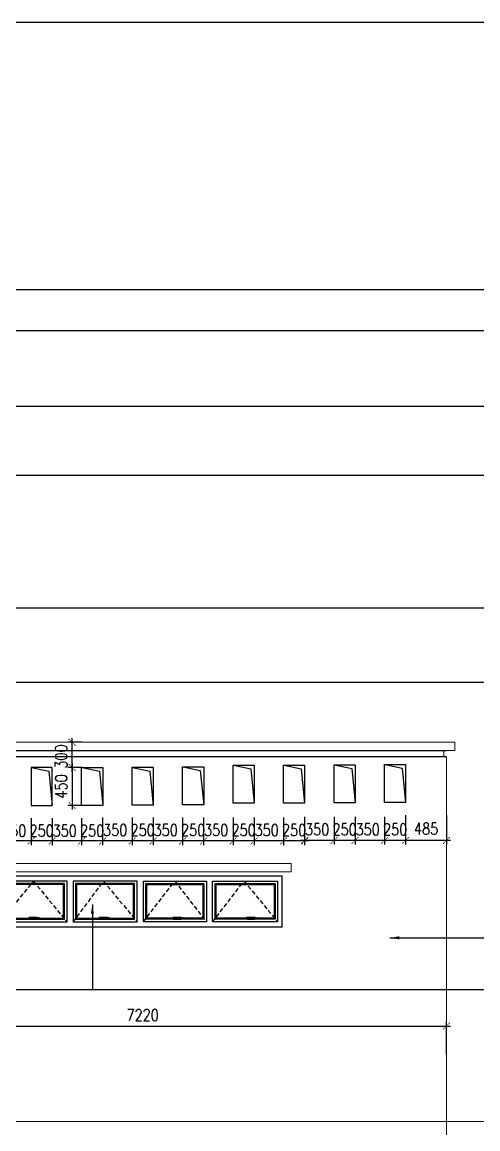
# Model space of a CAD drawing. Header units: millimetres. Extents: x -34806 to 662668, y 63228 to 99452.
# Drawn here: x 340167 to 345583, y 77003 to 90138 of the extents above; entities that cross this region are included whole.
import ezdxf

# ---------------------------------------------------------------- set-up
doc = ezdxf.new("R2010")
doc.units = ezdxf.units.MM
doc.header["$LTSCALE"] = 200
doc.header["$MEASUREMENT"] = 0
doc.header["$PDMODE"] = 3
doc.header["$PDSIZE"] = 50
doc.linetypes.add('HIDDEN', pattern=[0.375, 0.25, -0.125])
doc.layers.get('0').update_dxf_attribs({"color": 95, "linetype": 'CONTINUOUS'})
doc.layers.get('DEFPOINTS').update_dxf_attribs({"linetype": 'CONTINUOUS'})
for name, color, linetype in [('DIM', 1, 'CONTINUOUS'), ('TPTA-Text', 253, 'CONTINUOUS'), ('TPTA-Virtural', 253, 'CONTINUOUS'), ('wood', 254, 'CONTINUOUS')]:
    doc.layers.add(name, color=color, linetype=linetype)
doc.layers.add('hatch', color=251, linetype='CONTINUOUS', lineweight=5)
doc.layers.add('thay', color=7, linetype='CONTINUOUS', lineweight=18)
doc.styles.add('RomanS', font='romans.shx', dxfattribs={"width": 0.8})
doc.dimstyles.new('D1', dxfattribs={"dimtxt": 140, "dimasz": 80, "dimexe": 50, "dimexo": 0, "dimgap": 60, "dimtad": 1, "dimdec": 0, "dimzin": 0, "dimdsep": 46, "dimtxsty": 'RomanS', "dimblk1": 'ARCHTICK', "dimblk2": 'ARCHTICK', "dimsah": 1, "dimcen": 100, "dimdle": 50, "dimclrt": 7, "dimadec": 0, "dimazin": 0, "dimtfac": 0.005, "dimtdec": 0, "dimtix": 1, "dimtofl": 0, "dimtmove": 2, "dimatfit": 3, "dimldrblk": 'ARCHTICK', "dimfxl": 1, "dimtvp": 0.8, "dimtolj": 1, "dimtzin": 0, "dimarcsym": 0})
doc.dimstyles.new('DIM-A3', dxfattribs={"dimscale": 0, "dimtxt": 160, "dimasz": 110, "dimexe": 110, "dimexo": 0, "dimgap": 110, "dimtad": 1, "dimdec": 0, "dimdsep": 46, "dimtxsty": 'RomanS', "dimblk1": 'ARCHTICK', "dimblk2": 'ARCHTICK', "dimsah": 1, "dimcen": 0.09, "dimdle": 110, "dimclrd": 256, "dimclre": 256, "dimclrt": 14, "dimadec": 0, "dimazin": 0, "dimtfac": 1, "dimtdec": 0, "dimtix": 1, "dimtmove": 2, "dimatfit": 3, "dimfxl": 110, "dimtolj": 1, "dimarcsym": 0})

# ---------------------------------------------------------------- blocks, each defined once
blk = doc.blocks.new('tn')
at = {"layer": 'wood', "ltscale": 0.5}
for p, q in [((65304, -42411), (65304, -42423)), ((65304, -42423), (65305, -42426)), ((65316, -42423), (65314, -42426)), ((65316, -42411), (65316, -42423)), ((65305, -42427), (65305, -42482)), ((65314, -42427), (65314, -42482))]:
    blk.add_line(p, q, dxfattribs=at)
for points in [[(65300, -42367), (65300, -42457)], [(65319, -42417), (65319, -42367)], [(65319, -42457), (65319, -42417)]]:
    blk.add_lwpolyline(points, dxfattribs=at)
blk.add_circle((65310, -42411), 1.75, dxfattribs=at)
for centre, radius, start, end in [((65310, -42367), 9.61, 0, 180), ((65310, -42411), 8.28, 318.259, 221.741), ((65310, -42411), 8.28, 48.259, 221.741), ((65310, -42411), 6.18, 0, 180), ((65305, -42423), 1.2, 180, 207.1927), ((65315, -42423), 1.2, 332.8073, 0), ((65310, -42457), 9.61, 180, 243.1549), ((65304, -42427), 1.2, 0, 27.1927), ((65310, -42482), 4.34, 180, 0), ((65315, -42427), 1.2, 152.8073, 180), ((65310, -42457), 9.61, 296.8451, 0)]:
    blk.add_arc(centre, radius, start, end, dxfattribs=at)
blk = doc.blocks.new('_ArchTick')
at = {"layer": 'DIM', "color": 150}
blk.add_lwpolyline([(0.5, 0.5, 0.133, 0, 0), (0, 0, 0, 0.133, 0), (-0.5, -0.5, 0.133, 0.133, 0)], format="xyseb", dxfattribs=at)
blk = doc.blocks.new('*D456')
at = {"layer": 'DEFPOINTS', "color": 0}
for p in [(342074, 80699), (342324, 80699), (342074, 80420)]:
    blk.add_point(p, dxfattribs=at)
at = {"layer": 'DIM', "color": 0, "lineweight": -2}
for p, q in [((342074, 80699), (342074, 80370)), ((342324, 80699), (342324, 80370)), ((342374, 80420), (342024, 80420))]:
    blk.add_line(p, q, dxfattribs=at)
at = {"layer": 'DIM', "color": 0, "lineweight": -2, "xscale": 80, "yscale": 80, "zscale": 80, "rotation": 180}
blk.add_blockref('_ArchTick', (342074, 80420), dxfattribs=at)
at = {"layer": 'DIM', "color": 0, "lineweight": -2, "xscale": 80, "yscale": 80, "zscale": 80}
blk.add_blockref('_ArchTick', (342324, 80420), dxfattribs=at)
at = {"layer": 'DIM', "color": 7, "insert": (342199, 80550), "char_height": 140, "attachment_point": 5, "style": 'RomanS'}
blk.add_mtext('\\A1;250', dxfattribs=at)
blk = doc.blocks.new('*D457')
at = {"layer": 'DEFPOINTS', "color": 0}
for p in [(341724, 80700), (342074, 80699), (341724, 80420)]:
    blk.add_point(p, dxfattribs=at)
at = {"layer": 'DIM', "color": 0, "lineweight": -2}
for p, q in [((341724, 80700), (341724, 80370)), ((342074, 80699), (342074, 80370)), ((342124, 80420), (341674, 80420))]:
    blk.add_line(p, q, dxfattribs=at)
at = {"layer": 'DIM', "color": 0, "lineweight": -2, "xscale": 80, "yscale": 80, "zscale": 80, "rotation": 180}
blk.add_blockref('_ArchTick', (341724, 80420), dxfattribs=at)
at = {"layer": 'DIM', "color": 0, "lineweight": -2, "xscale": 80, "yscale": 80, "zscale": 80}
blk.add_blockref('_ArchTick', (342074, 80420), dxfattribs=at)
at = {"layer": 'DIM', "color": 7, "insert": (341873, 80550), "char_height": 140, "attachment_point": 5, "style": 'RomanS'}
blk.add_mtext('\\A1;350', dxfattribs=at)
blk = doc.blocks.new('*D458')
at = {"layer": 'DEFPOINTS', "color": 0}
for p in [(341474, 80699), (341724, 80699), (341474, 80420)]:
    blk.add_point(p, dxfattribs=at)
at = {"layer": 'DIM', "color": 0, "lineweight": -2}
for p, q in [((341474, 80699), (341474, 80370)), ((341724, 80699), (341724, 80370)), ((341774, 80420), (341424, 80420))]:
    blk.add_line(p, q, dxfattribs=at)
at = {"layer": 'DIM', "color": 0, "lineweight": -2, "xscale": 80, "yscale": 80, "zscale": 80, "rotation": 180}
blk.add_blockref('_ArchTick', (341474, 80420), dxfattribs=at)
at = {"layer": 'DIM', "color": 0, "lineweight": -2, "xscale": 80, "yscale": 80, "zscale": 80}
blk.add_blockref('_ArchTick', (341724, 80420), dxfattribs=at)
at = {"layer": 'DIM', "color": 7, "insert": (341599, 80550), "char_height": 140, "attachment_point": 5, "style": 'RomanS'}
blk.add_mtext('\\A1;250', dxfattribs=at)
blk = doc.blocks.new('*D459')
at = {"layer": 'DEFPOINTS', "color": 0}
for p in [(341124, 80700), (341474, 80699), (341124, 80420)]:
    blk.add_point(p, dxfattribs=at)
at = {"layer": 'DIM', "color": 0, "lineweight": -2}
for p, q in [((341124, 80700), (341124, 80370)), ((341474, 80699), (341474, 80370)), ((341524, 80420), (341074, 80420))]:
    blk.add_line(p, q, dxfattribs=at)
at = {"layer": 'DIM', "color": 0, "lineweight": -2, "xscale": 80, "yscale": 80, "zscale": 80, "rotation": 180}
blk.add_blockref('_ArchTick', (341124, 80420), dxfattribs=at)
at = {"layer": 'DIM', "color": 0, "lineweight": -2, "xscale": 80, "yscale": 80, "zscale": 80}
blk.add_blockref('_ArchTick', (341474, 80420), dxfattribs=at)
at = {"layer": 'DIM', "color": 7, "insert": (341273, 80550), "char_height": 140, "attachment_point": 5, "style": 'RomanS'}
blk.add_mtext('\\A1;350', dxfattribs=at)
blk = doc.blocks.new('*D460')
at = {"layer": 'DEFPOINTS', "color": 0}
for p in [(340874, 80692), (341124, 80692), (340874, 80420)]:
    blk.add_point(p, dxfattribs=at)
at = {"layer": 'DIM', "color": 0, "lineweight": -2}
for p, q in [((340874, 80692), (340874, 80370)), ((341124, 80692), (341124, 80370)), ((341174, 80420), (340824, 80420))]:
    blk.add_line(p, q, dxfattribs=at)
at = {"layer": 'DIM', "color": 0, "lineweight": -2, "xscale": 80, "yscale": 80, "zscale": 80, "rotation": 180}
blk.add_blockref('_ArchTick', (340874, 80420), dxfattribs=at)
at = {"layer": 'DIM', "color": 0, "lineweight": -2, "xscale": 80, "yscale": 80, "zscale": 80}
blk.add_blockref('_ArchTick', (341124, 80420), dxfattribs=at)
at = {"layer": 'DIM', "color": 7, "insert": (340999, 80542), "char_height": 140, "attachment_point": 5, "style": 'RomanS'}
blk.add_mtext('\\A1;250', dxfattribs=at)
blk = doc.blocks.new('*D461')
at = {"layer": 'DEFPOINTS', "color": 0}
for p in [(340524, 80692), (340874, 80692), (340524, 80420)]:
    blk.add_point(p, dxfattribs=at)
at = {"layer": 'DIM', "color": 0, "lineweight": -2}
for p, q in [((340524, 80692), (340524, 80370)), ((340874, 80692), (340874, 80370)), ((340924, 80420), (340474, 80420))]:
    blk.add_line(p, q, dxfattribs=at)
at = {"layer": 'DIM', "color": 0, "lineweight": -2, "xscale": 80, "yscale": 80, "zscale": 80, "rotation": 180}
blk.add_blockref('_ArchTick', (340524, 80420), dxfattribs=at)
at = {"layer": 'DIM', "color": 0, "lineweight": -2, "xscale": 80, "yscale": 80, "zscale": 80}
blk.add_blockref('_ArchTick', (340874, 80420), dxfattribs=at)
at = {"layer": 'DIM', "color": 7, "insert": (340673, 80542), "char_height": 140, "attachment_point": 5, "style": 'RomanS'}
blk.add_mtext('\\A1;350', dxfattribs=at)
blk = doc.blocks.new('*D462')
at = {"layer": 'DEFPOINTS', "color": 0}
for p in [(340274, 80692), (340524, 80692), (340274, 80420)]:
    blk.add_point(p, dxfattribs=at)
at = {"layer": 'DIM', "color": 0, "lineweight": -2}
for p, q in [((340274, 80692), (340274, 80370)), ((340524, 80692), (340524, 80370)), ((340574, 80420), (340224, 80420))]:
    blk.add_line(p, q, dxfattribs=at)
at = {"layer": 'DIM', "color": 0, "lineweight": -2, "xscale": 80, "yscale": 80, "zscale": 80, "rotation": 180}
blk.add_blockref('_ArchTick', (340274, 80420), dxfattribs=at)
at = {"layer": 'DIM', "color": 0, "lineweight": -2, "xscale": 80, "yscale": 80, "zscale": 80}
blk.add_blockref('_ArchTick', (340524, 80420), dxfattribs=at)
at = {"layer": 'DIM', "color": 7, "insert": (340399, 80542), "char_height": 140, "attachment_point": 5, "style": 'RomanS'}
blk.add_mtext('\\A1;250', dxfattribs=at)
blk = doc.blocks.new('*D463')
at = {"layer": 'DEFPOINTS', "color": 0}
for p in [(339924, 80692), (340274, 80692), (339924, 80420)]:
    blk.add_point(p, dxfattribs=at)
at = {"layer": 'DIM', "color": 0, "lineweight": -2}
for p, q in [((339924, 80692), (339924, 80370)), ((340274, 80692), (340274, 80370)), ((340324, 80420), (339874, 80420))]:
    blk.add_line(p, q, dxfattribs=at)
at = {"layer": 'DIM', "color": 0, "lineweight": -2, "xscale": 80, "yscale": 80, "zscale": 80, "rotation": 180}
blk.add_blockref('_ArchTick', (339924, 80420), dxfattribs=at)
at = {"layer": 'DIM', "color": 0, "lineweight": -2, "xscale": 80, "yscale": 80, "zscale": 80}
blk.add_blockref('_ArchTick', (340274, 80420), dxfattribs=at)
at = {"layer": 'DIM', "color": 7, "insert": (340073, 80542), "char_height": 140, "attachment_point": 5, "style": 'RomanS'}
blk.add_mtext('\\A1;350', dxfattribs=at)
blk = doc.blocks.new('*D470')
at = {"layer": 'DEFPOINTS', "color": 0}
for p in [(340761, 81592), (340880, 81592), (340880, 81292)]:
    blk.add_point(p, dxfattribs=at)
at = {"layer": 'DIM', "color": 0, "lineweight": -2}
for p, q in [((340880, 81592), (340711, 81592)), ((340761, 81242), (340761, 81642)), ((340880, 81292), (340711, 81292))]:
    blk.add_line(p, q, dxfattribs=at)
at = {"layer": 'DIM', "color": 0, "lineweight": -2, "xscale": 80, "yscale": 80, "zscale": 80}
for p, rotation in [((340761, 81592), 90), ((340761, 81292), 270)]:
    blk.add_blockref('_ArchTick', p, dxfattribs=dict(at, rotation=rotation))
at = {"layer": 'DIM', "color": 7, "insert": (340631, 81422), "char_height": 140, "attachment_point": 5, "rotation": 90, "style": 'RomanS'}
blk.add_mtext('\\A1;300', dxfattribs=at)
blk = doc.blocks.new('*D471')
at = {"layer": 'DEFPOINTS', "color": 0}
for p in [(342674, 80699), (342924, 80699), (342674, 80420)]:
    blk.add_point(p, dxfattribs=at)
at = {"layer": 'DIM', "color": 0, "lineweight": -2}
for p, q in [((342674, 80699), (342674, 80370)), ((342924, 80699), (342924, 80370)), ((342974, 80420), (342624, 80420))]:
    blk.add_line(p, q, dxfattribs=at)
at = {"layer": 'DIM', "color": 0, "lineweight": -2, "xscale": 80, "yscale": 80, "zscale": 80, "rotation": 180}
blk.add_blockref('_ArchTick', (342674, 80420), dxfattribs=at)
at = {"layer": 'DIM', "color": 0, "lineweight": -2, "xscale": 80, "yscale": 80, "zscale": 80}
blk.add_blockref('_ArchTick', (342924, 80420), dxfattribs=at)
at = {"layer": 'DIM', "color": 7, "insert": (342799, 80550), "char_height": 140, "attachment_point": 5, "style": 'RomanS'}
blk.add_mtext('\\A1;250', dxfattribs=at)
blk = doc.blocks.new('*D472')
at = {"layer": 'DEFPOINTS', "color": 0}
for p in [(342324, 80700), (342674, 80699), (342324, 80420)]:
    blk.add_point(p, dxfattribs=at)
at = {"layer": 'DIM', "color": 0, "lineweight": -2}
for p, q in [((342324, 80700), (342324, 80370)), ((342674, 80699), (342674, 80370)), ((342724, 80420), (342274, 80420))]:
    blk.add_line(p, q, dxfattribs=at)
at = {"layer": 'DIM', "color": 0, "lineweight": -2, "xscale": 80, "yscale": 80, "zscale": 80, "rotation": 180}
blk.add_blockref('_ArchTick', (342324, 80420), dxfattribs=at)
at = {"layer": 'DIM', "color": 0, "lineweight": -2, "xscale": 80, "yscale": 80, "zscale": 80}
blk.add_blockref('_ArchTick', (342674, 80420), dxfattribs=at)
at = {"layer": 'DIM', "color": 7, "insert": (342473, 80550), "char_height": 140, "attachment_point": 5, "style": 'RomanS'}
blk.add_mtext('\\A1;350', dxfattribs=at)
blk = doc.blocks.new('*D473')
at = {"layer": 'DEFPOINTS', "color": 0}
for p in [(344474, 80706), (344724, 80706), (344474, 80427)]:
    blk.add_point(p, dxfattribs=at)
at = {"layer": 'DIM', "color": 0, "lineweight": -2}
for p, q in [((344474, 80706), (344474, 80377)), ((344724, 80706), (344724, 80377)), ((344774, 80427), (344424, 80427))]:
    blk.add_line(p, q, dxfattribs=at)
at = {"layer": 'DIM', "color": 0, "lineweight": -2, "xscale": 80, "yscale": 80, "zscale": 80, "rotation": 180}
blk.add_blockref('_ArchTick', (344474, 80427), dxfattribs=at)
at = {"layer": 'DIM', "color": 0, "lineweight": -2, "xscale": 80, "yscale": 80, "zscale": 80}
blk.add_blockref('_ArchTick', (344724, 80427), dxfattribs=at)
at = {"layer": 'DIM', "color": 7, "insert": (344599, 80557), "char_height": 140, "attachment_point": 5, "style": 'RomanS'}
blk.add_mtext('\\A1;250', dxfattribs=at)
blk = doc.blocks.new('*D474')
at = {"layer": 'DEFPOINTS', "color": 0}
for p in [(344124, 80707), (344474, 80706), (344124, 80427)]:
    blk.add_point(p, dxfattribs=at)
at = {"layer": 'DIM', "color": 0, "lineweight": -2}
for p, q in [((344124, 80707), (344124, 80377)), ((344474, 80706), (344474, 80377)), ((344524, 80427), (344074, 80427))]:
    blk.add_line(p, q, dxfattribs=at)
at = {"layer": 'DIM', "color": 0, "lineweight": -2, "xscale": 80, "yscale": 80, "zscale": 80, "rotation": 180}
blk.add_blockref('_ArchTick', (344124, 80427), dxfattribs=at)
at = {"layer": 'DIM', "color": 0, "lineweight": -2, "xscale": 80, "yscale": 80, "zscale": 80}
blk.add_blockref('_ArchTick', (344474, 80427), dxfattribs=at)
at = {"layer": 'DIM', "color": 7, "insert": (344273, 80557), "char_height": 140, "attachment_point": 5, "style": 'RomanS'}
blk.add_mtext('\\A1;350', dxfattribs=at)
blk = doc.blocks.new('*D475')
at = {"layer": 'DEFPOINTS', "color": 0}
for p in [(343874, 80706), (344124, 80706), (343874, 80427)]:
    blk.add_point(p, dxfattribs=at)
at = {"layer": 'DIM', "color": 0, "lineweight": -2}
for p, q in [((343874, 80706), (343874, 80377)), ((344124, 80706), (344124, 80377)), ((344174, 80427), (343824, 80427))]:
    blk.add_line(p, q, dxfattribs=at)
at = {"layer": 'DIM', "color": 0, "lineweight": -2, "xscale": 80, "yscale": 80, "zscale": 80, "rotation": 180}
blk.add_blockref('_ArchTick', (343874, 80427), dxfattribs=at)
at = {"layer": 'DIM', "color": 0, "lineweight": -2, "xscale": 80, "yscale": 80, "zscale": 80}
blk.add_blockref('_ArchTick', (344124, 80427), dxfattribs=at)
at = {"layer": 'DIM', "color": 7, "insert": (343999, 80557), "char_height": 140, "attachment_point": 5, "style": 'RomanS'}
blk.add_mtext('\\A1;250', dxfattribs=at)
blk = doc.blocks.new('*D476')
at = {"layer": 'DEFPOINTS', "color": 0}
for p in [(343524, 80707), (343874, 80706), (343524, 80427)]:
    blk.add_point(p, dxfattribs=at)
at = {"layer": 'DIM', "color": 0, "lineweight": -2}
for p, q in [((343524, 80707), (343524, 80377)), ((343874, 80706), (343874, 80377)), ((343924, 80427), (343474, 80427))]:
    blk.add_line(p, q, dxfattribs=at)
at = {"layer": 'DIM', "color": 0, "lineweight": -2, "xscale": 80, "yscale": 80, "zscale": 80, "rotation": 180}
blk.add_blockref('_ArchTick', (343524, 80427), dxfattribs=at)
at = {"layer": 'DIM', "color": 0, "lineweight": -2, "xscale": 80, "yscale": 80, "zscale": 80}
blk.add_blockref('_ArchTick', (343874, 80427), dxfattribs=at)
at = {"layer": 'DIM', "color": 7, "insert": (343673, 80557), "char_height": 140, "attachment_point": 5, "style": 'RomanS'}
blk.add_mtext('\\A1;350', dxfattribs=at)
blk = doc.blocks.new('*D477')
at = {"layer": 'DEFPOINTS', "color": 0}
for p in [(343274, 80699), (343524, 80699), (343274, 80420)]:
    blk.add_point(p, dxfattribs=at)
at = {"layer": 'DIM', "color": 0, "lineweight": -2}
for p, q in [((343274, 80699), (343274, 80370)), ((343524, 80699), (343524, 80370)), ((343574, 80420), (343224, 80420))]:
    blk.add_line(p, q, dxfattribs=at)
at = {"layer": 'DIM', "color": 0, "lineweight": -2, "xscale": 80, "yscale": 80, "zscale": 80, "rotation": 180}
blk.add_blockref('_ArchTick', (343274, 80420), dxfattribs=at)
at = {"layer": 'DIM', "color": 0, "lineweight": -2, "xscale": 80, "yscale": 80, "zscale": 80}
blk.add_blockref('_ArchTick', (343524, 80420), dxfattribs=at)
at = {"layer": 'DIM', "color": 7, "insert": (343399, 80550), "char_height": 140, "attachment_point": 5, "style": 'RomanS'}
blk.add_mtext('\\A1;250', dxfattribs=at)
blk = doc.blocks.new('*D478')
at = {"layer": 'DEFPOINTS', "color": 0}
for p in [(342924, 80700), (343274, 80699), (342924, 80420)]:
    blk.add_point(p, dxfattribs=at)
at = {"layer": 'DIM', "color": 0, "lineweight": -2}
for p, q in [((342924, 80700), (342924, 80370)), ((343274, 80699), (343274, 80370)), ((343324, 80420), (342874, 80420))]:
    blk.add_line(p, q, dxfattribs=at)
at = {"layer": 'DIM', "color": 0, "lineweight": -2, "xscale": 80, "yscale": 80, "zscale": 80, "rotation": 180}
blk.add_blockref('_ArchTick', (342924, 80420), dxfattribs=at)
at = {"layer": 'DIM', "color": 0, "lineweight": -2, "xscale": 80, "yscale": 80, "zscale": 80}
blk.add_blockref('_ArchTick', (343274, 80420), dxfattribs=at)
at = {"layer": 'DIM', "color": 7, "insert": (343073, 80550), "char_height": 140, "attachment_point": 5, "style": 'RomanS'}
blk.add_mtext('\\A1;350', dxfattribs=at)
blk = doc.blocks.new('*D479')
at = {"layer": 'DEFPOINTS', "color": 0}
for p in [(344724, 80728), (345209, 80727), (344724, 80427)]:
    blk.add_point(p, dxfattribs=at)
at = {"layer": 'DIM', "color": 0, "lineweight": -2}
for p, q in [((344724, 80728), (344724, 80377)), ((345209, 80727), (345209, 80377)), ((345259, 80427), (344674, 80427))]:
    blk.add_line(p, q, dxfattribs=at)
at = {"layer": 'DIM', "color": 0, "lineweight": -2, "xscale": 80, "yscale": 80, "zscale": 80, "rotation": 180}
blk.add_blockref('_ArchTick', (344724, 80427), dxfattribs=at)
at = {"layer": 'DIM', "color": 0, "lineweight": -2, "xscale": 80, "yscale": 80, "zscale": 80}
blk.add_blockref('_ArchTick', (345209, 80427), dxfattribs=at)
at = {"layer": 'DIM', "color": 7, "insert": (344968, 80566), "char_height": 140, "attachment_point": 5, "style": 'RomanS'}
blk.add_mtext('\\A1;485', dxfattribs=at)
blk = doc.blocks.new('*D506')
at = {"layer": 'DEFPOINTS', "color": 0}
for p in [(340874, 81292), (340761, 80842), (340874, 80842)]:
    blk.add_point(p, dxfattribs=at)
at = {"layer": 'DIM', "color": 0, "lineweight": -2}
for p, q in [((340761, 81342), (340761, 80792)), ((340874, 81292), (340711, 81292)), ((340874, 80842), (340711, 80842))]:
    blk.add_line(p, q, dxfattribs=at)
at = {"layer": 'DIM', "color": 0, "lineweight": -2, "xscale": 80, "yscale": 80, "zscale": 80}
for p, rotation in [((340761, 81292), 90), ((340761, 80842), 270)]:
    blk.add_blockref('_ArchTick', p, dxfattribs=dict(at, rotation=rotation))
at = {"layer": 'DIM', "color": 7, "insert": (340631, 81067), "char_height": 140, "attachment_point": 5, "rotation": 90, "style": 'RomanS'}
blk.add_mtext('\\A1;450', dxfattribs=at)
blk = doc.blocks.new('*D759')
at = {"layer": 'DEFPOINTS', "color": 0}
for p in [(345209, 78224), (337989, 77892), (345209, 77892)]:
    blk.add_point(p, dxfattribs=at)
at = {"layer": 'DIM', "color": 0, "lineweight": -2}
for p, q in [((337939, 78224), (345259, 78224)), ((337989, 77892), (337989, 78274)), ((345209, 77892), (345209, 78274))]:
    blk.add_line(p, q, dxfattribs=at)
at = {"layer": 'DIM', "color": 0, "lineweight": -2, "xscale": 80, "yscale": 80, "zscale": 80, "rotation": 180}
blk.add_blockref('_ArchTick', (337989, 78224), dxfattribs=at)
at = {"layer": 'DIM', "color": 0, "lineweight": -2, "xscale": 80, "yscale": 80, "zscale": 80}
blk.add_blockref('_ArchTick', (345209, 78224), dxfattribs=at)
at = {"layer": 'DIM', "color": 7, "insert": (341599, 78354), "char_height": 140, "attachment_point": 5, "style": 'RomanS'}
blk.add_mtext('\\A1;7220', dxfattribs=at)

msp = doc.modelspace()

# ---------------------------------------------------------------- linework, layer by layer
for points in [[(342679.4, 81320.4), (342884.7, 81275.3), (342924.4, 80870.1)], [(343279.4, 81320.4), (343484.7, 81275.3), (343524.4, 80870.1)], [(343879.4, 81324), (344084.7, 81279), (344124.4, 80873.7)], [(344479.4, 81327.7), (344684.7, 81282.6), (344724.4, 80877.4)], [(340279.4, 81292.2), (340484.7, 81247.2), (340524.4, 80841.9)], [(340879.4, 81292.2), (341084.7, 81247.2), (341124.4, 80841.9)], [(341479.4, 81292.2), (341684.7, 81247.2), (341724.4, 80841.9)], [(342079.4, 81299.5), (342284.7, 81254.5), (342324.4, 80849.2)]]:
    msp.add_lwpolyline(points)
at = {"layer": 'hatch'}
msp.add_line((350831, 77092.3), (315766.5, 77092.3), dxfattribs=at)
at = {"layer": 'thay'}
for p, q in [((342724.4, 81592.3), (344074.4, 81592.3)), ((345179.4, 81422.3), (345179.4, 81492.3)), ((345209.4, 76492.3), (345209.4, 81422.3)), ((345209.4, 76492.3), (345209.4, 81422.3))]:
    msp.add_line(p, q, dxfattribs=at)
for points in [[(345309.4, 81592.3), (337889.4, 81592.3), (337889.4, 81492.3), (345309.4, 81492.3)], [(339715.2, 80152.3), (343364.9, 80152.3), (343364.9, 80052.3), (339715.2, 80052.3)]]:
    msp.add_lwpolyline(points, close=True, dxfattribs=at)
msp.add_lwpolyline([(345209.4, 81492.3), (345179.4, 81492.3), (345179.4, 81422.3), (345209.4, 81422.3)], dxfattribs=at)
at = {"layer": 'TPTA-Virtural'}
for p, q in [((340024.4, 81492.3), (345209.4, 81492.3)), ((345209.4, 81492.3), (345209.4, 81492.3)), ((337989.4, 81422.3), (345209.4, 81422.3))]:
    msp.add_line(p, q, dxfattribs=at)
for points in [[(342924.4, 80870.1), (342674.4, 80870.1), (342674.4, 81320.4), (342924.4, 81320.4)], [(343524.4, 80870.1), (343274.4, 80870.1), (343274.4, 81320.4), (343524.4, 81320.4)], [(344124.4, 80873.7), (343874.4, 80873.7), (343874.4, 81324), (344124.4, 81324)], [(344724.4, 80877.4), (344474.4, 80877.4), (344474.4, 81327.7), (344724.4, 81327.7)], [(340274.4, 80841.9), (340524.4, 80841.9), (340524.4, 81292.2), (340274.4, 81292.2)], [(341124.4, 80841.9), (340874.4, 80841.9), (340874.4, 81292.2), (341124.4, 81292.2)], [(341724.4, 80845.6), (341474.4, 80845.6), (341474.4, 81295.9), (341724.4, 81295.9)], [(342324.4, 80849.2), (342074.4, 80849.2), (342074.4, 81299.5), (342324.4, 81299.5)]]:
    msp.add_lwpolyline(points, close=True, dxfattribs=at)
at = {"layer": 'wood'}
for points in [[(343257.6, 80002.3), (339857.6, 80002.3), (339857.6, 79402.1), (343257.6, 79402.1), (343257.6, 80002.3)], [(340700.6, 79943.3), (339914.6, 79943.3), (339914.6, 79459.1), (340700.6, 79459.1)], [(340669.6, 79915.3), (339942.6, 79915.3), (339942.6, 79490.1), (340669.6, 79490.1)], [(340657.6, 79903.3), (339954.6, 79903.3), (339954.6, 79502.1), (340657.6, 79502.1)], [(341533.6, 79943.3), (340774.6, 79943.3), (340774.6, 79459.1), (341533.6, 79459.1)], [(341502.6, 79915.3), (340802.6, 79915.3), (340802.6, 79490.1), (341502.6, 79490.1)], [(341490.6, 79903.3), (340814.6, 79903.3), (340814.6, 79502.1), (341490.6, 79502.1)], [(341607.6, 79943.3), (342356.6, 79943.3), (342356.6, 79459.1), (341607.6, 79459.1)], [(341638.6, 79915.3), (342325.6, 79915.3), (342325.6, 79490.1), (341638.6, 79490.1)], [(341650.6, 79903.3), (342313.6, 79903.3), (342313.6, 79502.1), (341650.6, 79502.1)], [(342430.6, 79943.3), (343203.6, 79943.3), (343203.6, 79459.1), (342430.6, 79459.1)], [(342461.6, 79915.3), (343172.6, 79915.3), (343172.6, 79490.1), (342461.6, 79490.1)], [(342473.6, 79903.3), (343160.6, 79903.3), (343160.6, 79502.1), (342473.6, 79502.1)]]:
    msp.add_lwpolyline(points, close=True, dxfattribs=at)
at = {"layer": 'wood', "linetype": 'HIDDEN'}
for points in [[(339914.6, 79459.1), (340302.6, 79943.3), (340700.6, 79459.1)], [(340774.6, 79459.1), (341135.6, 79943.3), (341533.6, 79459.1)], [(341607.6, 79459.1), (341982.1, 79943.3), (342356.6, 79459.1)], [(342430.6, 79459.1), (342804.1, 79943.3), (343203.6, 79459.1)]]:
    msp.add_lwpolyline(points, dxfattribs=at)

# ---------------------------------------------------------------- block references
at = {"layer": 'wood', "rotation": 90}
for p in [(297889.6, 14193.5), (298722.6, 14193.5), (299600.1, 14193.5), (300473.1, 14193.5)]:
    msp.add_blockref('tn', p, dxfattribs=at)

# ---------------------------------------------------------------- dimensions: what is measured, and where the dimension line sits
at = {"layer": 'DIM'}
dim = msp.add_linear_dim(base=(340760.7, 81592.3), p1=(340879.9, 81292.2), p2=(340879.9, 81592.3), angle=90, dimstyle='D1', dxfattribs=at)
dim.commit()
dim.dimension.update_dxf_attribs({"geometry": '*D470', "text_midpoint": (340630.7, 81422.3), "dimtype": 128})
dim = msp.add_linear_dim(base=(340760.7, 80841.9), p1=(340874.4, 81292.2), p2=(340874.4, 80841.9), angle=90, dimstyle='D1', dxfattribs=at)
dim.commit()
dim.dimension.update_dxf_attribs({"geometry": '*D506', "text_midpoint": (340630.7, 81067.1)})
for base, p1, p2, picture, middle in [((339924.4, 80419.5), (340274.4, 80691.5), (339924.4, 80692.4), '*D463', (340073.3, 80542.2)), ((340274.4, 80419.5), (340524.4, 80691.5), (340274.4, 80691.5), '*D462', (340399.4, 80542.2)), ((340524.4, 80419.5), (340874.4, 80691.5), (340524.4, 80692.4), '*D461', (340673.3, 80542.2)), ((340874.4, 80419.5), (341124.4, 80691.5), (340874.4, 80691.5), '*D460', (340999.4, 80542.2)), ((341124.4, 80419.5), (341474.4, 80698.8), (341124.4, 80699.7), '*D459', (341273.3, 80549.5)), ((341474.4, 80419.5), (341724.4, 80698.8), (341474.4, 80698.8), '*D458', (341599.4, 80549.5)), ((341724.4, 80419.5), (342074.4, 80698.8), (341724.4, 80699.7), '*D457', (341873.3, 80549.5)), ((342074.4, 80419.5), (342324.4, 80698.8), (342074.4, 80698.8), '*D456', (342199.4, 80549.5)), ((342324.4, 80419.5), (342674.4, 80698.8), (342324.4, 80699.7), '*D472', (342473.3, 80549.5)), ((342674.4, 80419.5), (342924.4, 80698.8), (342674.4, 80698.8), '*D471', (342799.4, 80549.5)), ((342924.4, 80419.5), (343274.4, 80698.8), (342924.4, 80699.7), '*D478', (343073.3, 80549.5)), ((343274.4, 80419.5), (343524.4, 80698.8), (343274.4, 80698.8), '*D477', (343399.4, 80549.5)), ((343524.4, 80426.8), (343874.4, 80706.1), (343524.4, 80706.9), '*D476', (343673.3, 80556.8)), ((343874.4, 80426.8), (344124.4, 80706.1), (343874.4, 80706.1), '*D475', (343999.4, 80556.8)), ((344124.4, 80426.8), (344474.4, 80706.1), (344124.4, 80706.9), '*D474', (344273.3, 80556.8)), ((344474.4, 80426.8), (344724.4, 80706.1), (344474.4, 80706.1), '*D473', (344599.4, 80556.8)), ((344724.4, 80426.8), (345209.4, 80727), (344724.4, 80727.8), '*D479', (344968.1, 80565.6))]:
    dim = msp.add_linear_dim(base=base, p1=p1, p2=p2, dimstyle='D1', dxfattribs=at)
    dim.commit()
    dim.dimension.update_dxf_attribs({"geometry": picture, "text_midpoint": middle, "dimtype": 128})
dim = msp.add_linear_dim(base=(345209.4, 78223.8), p1=(337989.4, 77892.3), p2=(345209.4, 77892.3), dimstyle='D1', dxfattribs=at)
dim.commit()
dim.dimension.update_dxf_attribs({"geometry": '*D759', "text_midpoint": (341599.4, 78353.8)})

# ---------------------------------------------------------------- leaders
at = {"layer": 'TPTA-Text'}
for points in [[(337979.6, 88732.5), (337979.6, 90138.2), (350856.8, 90138.2)], [(331519.6, 86963.7), (350856.8, 86963.7)], [(337073.2, 86477.6), (350840.8, 86477.5)], [(339196.7, 85290.4), (339196.7, 85580.4), (350856.8, 85580.4)], [(333301.6, 83188.4), (344792.9, 83188.4)], [(337743.3, 83188.4), (350856.8, 83188.4)], [(339365.5, 82304.6), (350856.8, 82304.6)], [(341001.7, 79667.9), (341001.7, 78657)], [(336285.3, 78657), (350856.8, 78657)]]:
    msp.add_leader(points, dimstyle='DIM-A3', override={"dimscale": 1, "dimtad": 0}, dxfattribs=at)
at = {"layer": 'TPTA-Text', "linetype": 'Continuous'}
for points in [[(339172.5, 84762.9), (350856.8, 84762.9)], [(344538.4, 79270.7), (350856.8, 79270.7)]]:
    msp.add_leader(points, dimstyle='DIM-A3', override={"dimscale": 1, "dimtad": 0}, dxfattribs=at)

doc.saveas('drawing.dxf')
